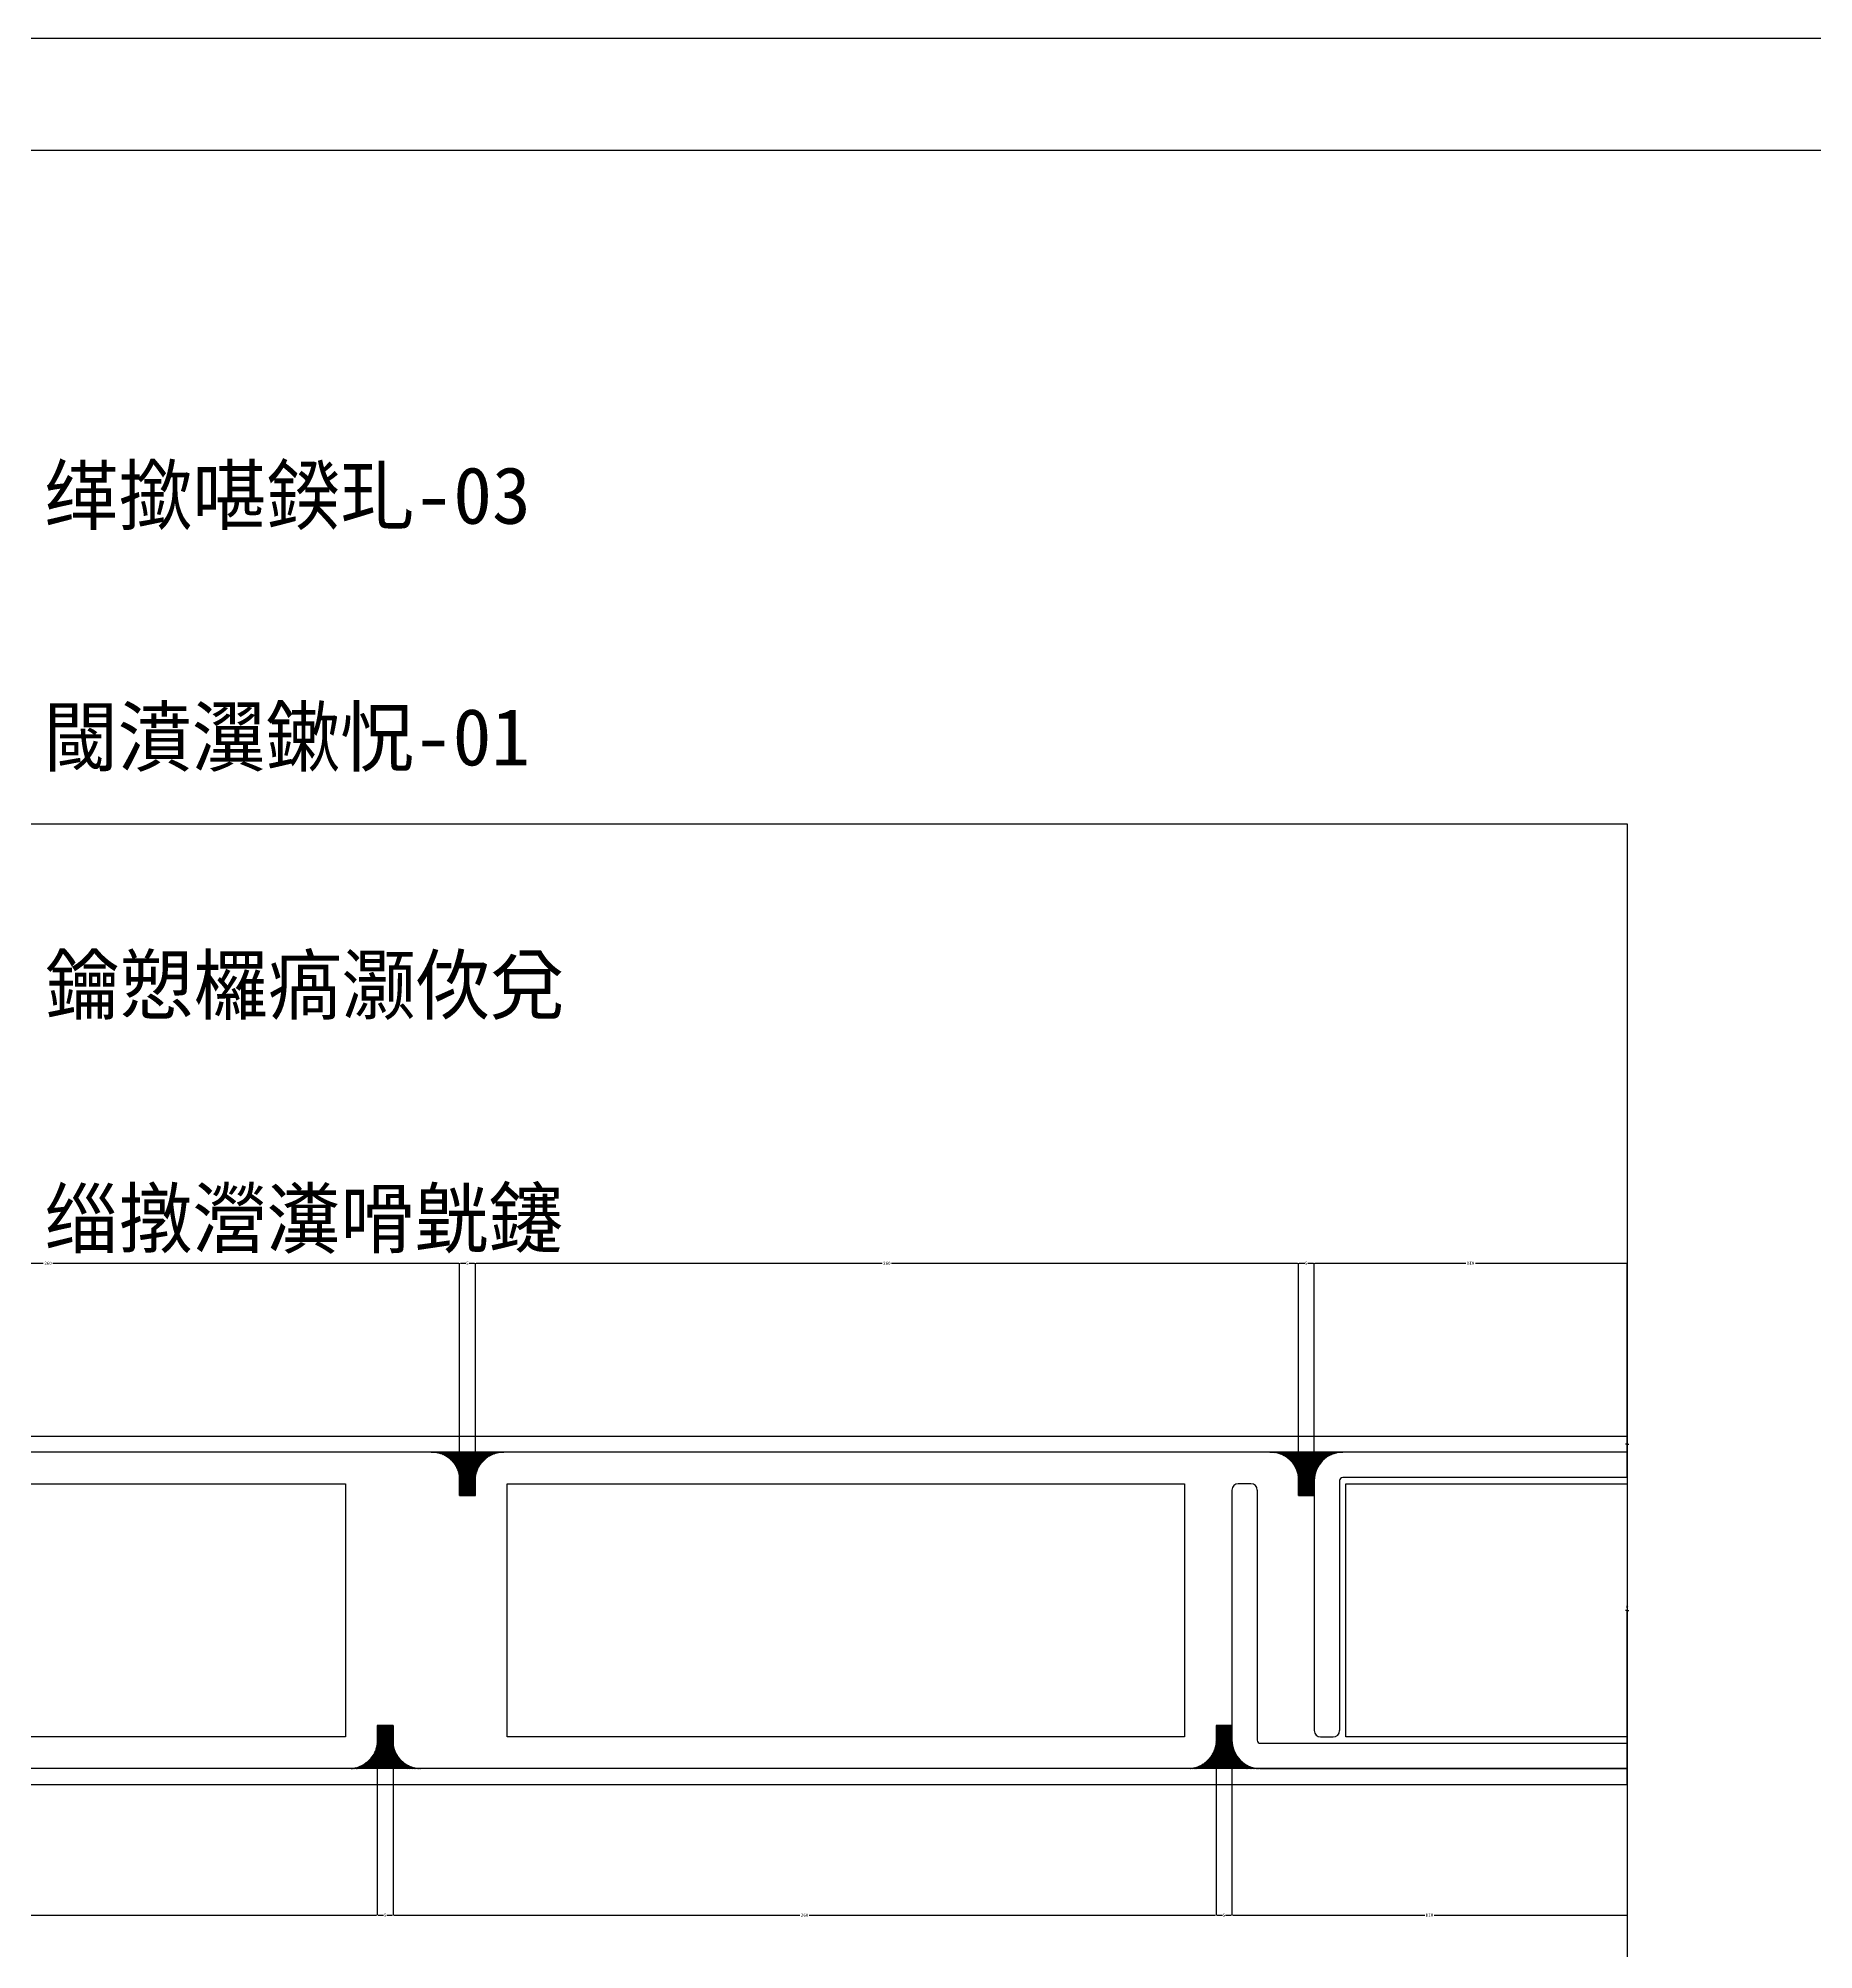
# Model space of a CAD drawing. Header units: metres. Extents: x -1248372 to 1254666, y -4709 to 22932.
# Drawn here: x 1251270 to 1251831, y 17407 to 18011 of the extents above; entities that cross this region are included whole.
import ezdxf

# ---------------------------------------------------------------- set-up
doc = ezdxf.new("R2010")
doc.units = ezdxf.units.M
doc.layers.add('FRAME', color=1, linetype='Continuous')
doc.layers.add('u鐜荤拑', color=113, linetype='Continuous')
doc.dimstyles.get("Standard").update_dxf_attribs({"dimtxt": 2.5, "dimasz": 2.5, "dimexe": 1.25, "dimexo": 0.625, "dimtad": 1, "dimcen": 2.5, "dimazin": 3, "dimtfac": 1, "dimtmove": 0, "dimatfit": 3})

# ---------------------------------------------------------------- blocks, each defined once
blk = doc.blocks.new('_CLOSEDFILLED')
at = {"color": 0, "linetype": 'BYBLOCK'}
blk.add_solid([(-1, 0.2), (0, 0), (-1, -0.2)], dxfattribs=at)
blk = doc.blocks.new('*D24')
for p, q in [((1251772.05, 17569.26), (1251772.05, 17514.26)), ((1251771.8, 17514.26), (1251771.55, 17514.26)), ((1251772.05, 17459.26), (1251772.05, 17514.26)), ((1251772.05, 17514.26), (1251772.05, 17514.26)), ((1251772.3, 17514.26), (1251772.55, 17514.26))]:
    blk.add_line(p, q)
at = {"layer": 'Defpoints'}
for p in [(1251772.05, 17569.26), (1251772.05, 17514.26), (1251772.05, 17459.26)]:
    blk.add_point(p, dxfattribs=at)
at = {"layer": 'u鐜荤拑', "xscale": 0.25, "yscale": 0.25}
blk.add_blockref('_CLOSEDFILLED', (1251772.05, 17514.26), dxfattribs=at)
at = {"layer": 'u鐜荤拑', "xscale": 0.25, "yscale": 0.25, "rotation": 180}
blk.add_blockref('_CLOSEDFILLED', (1251772.05, 17514.26), dxfattribs=at)
at = {"layer": 'u鐜荤拑', "insert": (1251772.05, 17515.385), "char_height": 1, "attachment_point": 5}
blk.add_mtext('0', dxfattribs=at)
blk = doc.blocks.new('*D89')
for p, q in [((1251117.16, 17477.91), (1251117.16, 17417.95)), ((1251377.16, 17477.91), (1251377.16, 17417.95)), ((1251117.41, 17417.95), (1251245.66, 17417.95)), ((1251248.66, 17417.95), (1251376.91, 17417.95))]:
    blk.add_line(p, q)
at = {"layer": 'Defpoints'}
for p in [(1251117.16, 17477.91), (1251377.16, 17477.91), (1251117.16, 17417.95)]:
    blk.add_point(p, dxfattribs=at)
at = {"layer": 'u鐜荤拑', "xscale": 0.25, "yscale": 0.25, "rotation": 180}
blk.add_blockref('_CLOSEDFILLED', (1251117.16, 17417.95), dxfattribs=at)
at = {"layer": 'u鐜荤拑', "xscale": 0.25, "yscale": 0.25}
blk.add_blockref('_CLOSEDFILLED', (1251377.16, 17417.95), dxfattribs=at)
at = {"layer": 'u鐜荤拑', "insert": (1251247.16, 17417.95), "char_height": 1, "attachment_point": 5}
blk.add_mtext('260', dxfattribs=at)
blk = doc.blocks.new('*D90')
for p, q in [((1251377.16, 17477.91), (1251377.16, 17417.95)), ((1251382.16, 17477.91), (1251382.16, 17417.95)), ((1251377.41, 17417.95), (1251379.16, 17417.95)), ((1251380.16, 17417.95), (1251381.91, 17417.95))]:
    blk.add_line(p, q)
at = {"layer": 'Defpoints'}
for p in [(1251377.16, 17477.91), (1251382.16, 17477.91), (1251377.16, 17417.95)]:
    blk.add_point(p, dxfattribs=at)
at = {"layer": 'u鐜荤拑', "xscale": 0.25, "yscale": 0.25, "rotation": 180}
blk.add_blockref('_CLOSEDFILLED', (1251377.16, 17417.95), dxfattribs=at)
at = {"layer": 'u鐜荤拑', "xscale": 0.25, "yscale": 0.25}
blk.add_blockref('_CLOSEDFILLED', (1251382.16, 17417.95), dxfattribs=at)
at = {"layer": 'u鐜荤拑', "insert": (1251379.66, 17417.95), "char_height": 1, "attachment_point": 5}
blk.add_mtext('5', dxfattribs=at)
blk = doc.blocks.new('*D91')
for p, q in [((1251382.16, 17477.91), (1251382.16, 17417.95)), ((1251642.16, 17477.91), (1251642.16, 17417.95)), ((1251382.41, 17417.95), (1251510.66, 17417.95)), ((1251513.66, 17417.95), (1251641.91, 17417.95))]:
    blk.add_line(p, q)
at = {"layer": 'Defpoints'}
for p in [(1251382.16, 17477.91), (1251642.16, 17477.91), (1251382.16, 17417.95)]:
    blk.add_point(p, dxfattribs=at)
at = {"layer": 'u鐜荤拑', "xscale": 0.25, "yscale": 0.25, "rotation": 180}
blk.add_blockref('_CLOSEDFILLED', (1251382.16, 17417.95), dxfattribs=at)
at = {"layer": 'u鐜荤拑', "xscale": 0.25, "yscale": 0.25}
blk.add_blockref('_CLOSEDFILLED', (1251642.16, 17417.95), dxfattribs=at)
at = {"layer": 'u鐜荤拑', "insert": (1251512.16, 17417.95), "char_height": 1, "attachment_point": 5}
blk.add_mtext('260', dxfattribs=at)
blk = doc.blocks.new('*D92')
for p, q in [((1251642.16, 17477.91), (1251642.16, 17417.95)), ((1251647.16, 17477.91), (1251647.16, 17417.95)), ((1251642.41, 17417.95), (1251644.16, 17417.95)), ((1251645.16, 17417.95), (1251646.91, 17417.95))]:
    blk.add_line(p, q)
at = {"layer": 'Defpoints'}
for p in [(1251642.16, 17477.91), (1251647.16, 17477.91), (1251642.16, 17417.95)]:
    blk.add_point(p, dxfattribs=at)
at = {"layer": 'u鐜荤拑', "xscale": 0.25, "yscale": 0.25, "rotation": 180}
blk.add_blockref('_CLOSEDFILLED', (1251642.16, 17417.95), dxfattribs=at)
at = {"layer": 'u鐜荤拑', "xscale": 0.25, "yscale": 0.25}
blk.add_blockref('_CLOSEDFILLED', (1251647.16, 17417.95), dxfattribs=at)
at = {"layer": 'u鐜荤拑', "insert": (1251644.66, 17417.95), "char_height": 1, "attachment_point": 5}
blk.add_mtext('5', dxfattribs=at)
blk = doc.blocks.new('*D93')
for p, q in [((1251647.16, 17477.91), (1251647.16, 17417.95)), ((1251772.05, 17474.27), (1251772.05, 17417.95)), ((1251647.41, 17417.95), (1251708.105, 17417.95)), ((1251711.105, 17417.95), (1251771.8, 17417.95))]:
    blk.add_line(p, q)
at = {"layer": 'Defpoints'}
for p in [(1251647.16, 17477.91), (1251772.05, 17474.27), (1251647.16, 17417.95)]:
    blk.add_point(p, dxfattribs=at)
at = {"layer": 'u鐜荤拑', "xscale": 0.25, "yscale": 0.25, "rotation": 180}
blk.add_blockref('_CLOSEDFILLED', (1251647.16, 17417.95), dxfattribs=at)
at = {"layer": 'u鐜荤拑', "xscale": 0.25, "yscale": 0.25}
blk.add_blockref('_CLOSEDFILLED', (1251772.05, 17417.95), dxfattribs=at)
at = {"layer": 'u鐜荤拑', "insert": (1251709.605, 17417.95), "char_height": 1, "attachment_point": 5}
blk.add_mtext('DIM', dxfattribs=at)
blk = doc.blocks.new('*D97')
for p, q in [((1251143.16, 17550.6), (1251143.16, 17623.94)), ((1251143.41, 17623.94), (1251271.66, 17623.94)), ((1251274.66, 17623.94), (1251402.91, 17623.94)), ((1251403.16, 17550.6), (1251403.16, 17623.94))]:
    blk.add_line(p, q)
at = {"layer": 'Defpoints'}
for p in [(1251143.16, 17623.94), (1251143.16, 17550.6), (1251403.16, 17550.6)]:
    blk.add_point(p, dxfattribs=at)
at = {"layer": 'u鐜荤拑', "xscale": 0.25, "yscale": 0.25, "rotation": 180}
blk.add_blockref('_CLOSEDFILLED', (1251143.16, 17623.94), dxfattribs=at)
at = {"layer": 'u鐜荤拑', "xscale": 0.25, "yscale": 0.25}
blk.add_blockref('_CLOSEDFILLED', (1251403.16, 17623.94), dxfattribs=at)
at = {"layer": 'u鐜荤拑', "insert": (1251273.16, 17623.94), "char_height": 1, "attachment_point": 5}
blk.add_mtext('260', dxfattribs=at)
blk = doc.blocks.new('*D98')
for p, q in [((1251403.16, 17550.6), (1251403.16, 17623.94)), ((1251403.41, 17623.94), (1251405.16, 17623.94)), ((1251406.16, 17623.94), (1251407.91, 17623.94)), ((1251408.16, 17550.6), (1251408.16, 17623.94))]:
    blk.add_line(p, q)
at = {"layer": 'Defpoints'}
for p in [(1251403.16, 17623.94), (1251403.16, 17550.6), (1251408.16, 17550.6)]:
    blk.add_point(p, dxfattribs=at)
at = {"layer": 'u鐜荤拑', "xscale": 0.25, "yscale": 0.25, "rotation": 180}
blk.add_blockref('_CLOSEDFILLED', (1251403.16, 17623.94), dxfattribs=at)
at = {"layer": 'u鐜荤拑', "xscale": 0.25, "yscale": 0.25}
blk.add_blockref('_CLOSEDFILLED', (1251408.16, 17623.94), dxfattribs=at)
at = {"layer": 'u鐜荤拑', "insert": (1251405.66, 17623.94), "char_height": 1, "attachment_point": 5}
blk.add_mtext('5', dxfattribs=at)
blk = doc.blocks.new('*D99')
for p, q in [((1251408.16, 17550.6), (1251408.16, 17623.94)), ((1251408.41, 17623.94), (1251536.66, 17623.94)), ((1251539.66, 17623.94), (1251667.91, 17623.94)), ((1251668.16, 17550.6), (1251668.16, 17623.94))]:
    blk.add_line(p, q)
at = {"layer": 'Defpoints'}
for p in [(1251408.16, 17623.94), (1251408.16, 17550.6), (1251668.16, 17550.6)]:
    blk.add_point(p, dxfattribs=at)
at = {"layer": 'u鐜荤拑', "xscale": 0.25, "yscale": 0.25, "rotation": 180}
blk.add_blockref('_CLOSEDFILLED', (1251408.16, 17623.94), dxfattribs=at)
at = {"layer": 'u鐜荤拑', "xscale": 0.25, "yscale": 0.25}
blk.add_blockref('_CLOSEDFILLED', (1251668.16, 17623.94), dxfattribs=at)
at = {"layer": 'u鐜荤拑', "insert": (1251538.16, 17623.94), "char_height": 1, "attachment_point": 5}
blk.add_mtext('260', dxfattribs=at)
blk = doc.blocks.new('*D100')
for p, q in [((1251668.16, 17550.6), (1251668.16, 17623.94)), ((1251668.41, 17623.94), (1251670.16, 17623.94)), ((1251671.16, 17623.94), (1251672.91, 17623.94)), ((1251673.16, 17550.6), (1251673.16, 17623.94))]:
    blk.add_line(p, q)
at = {"layer": 'Defpoints'}
for p in [(1251668.16, 17623.94), (1251668.16, 17550.6), (1251673.16, 17550.6)]:
    blk.add_point(p, dxfattribs=at)
at = {"layer": 'u鐜荤拑', "xscale": 0.25, "yscale": 0.25, "rotation": 180}
blk.add_blockref('_CLOSEDFILLED', (1251668.16, 17623.94), dxfattribs=at)
at = {"layer": 'u鐜荤拑', "xscale": 0.25, "yscale": 0.25}
blk.add_blockref('_CLOSEDFILLED', (1251673.16, 17623.94), dxfattribs=at)
at = {"layer": 'u鐜荤拑', "insert": (1251670.66, 17623.94), "char_height": 1, "attachment_point": 5}
blk.add_mtext('5', dxfattribs=at)
blk = doc.blocks.new('*D101')
for p, q in [((1251673.16, 17550.6), (1251673.16, 17623.94)), ((1251673.41, 17623.94), (1251721.105, 17623.94)), ((1251724.105, 17623.94), (1251771.8, 17623.94)), ((1251772.05, 17556.26), (1251772.05, 17623.94))]:
    blk.add_line(p, q)
at = {"layer": 'Defpoints'}
for p in [(1251673.16, 17623.94), (1251772.05, 17556.26), (1251673.16, 17550.6)]:
    blk.add_point(p, dxfattribs=at)
at = {"layer": 'u鐜荤拑', "xscale": 0.25, "yscale": 0.25, "rotation": 180}
blk.add_blockref('_CLOSEDFILLED', (1251673.16, 17623.94), dxfattribs=at)
at = {"layer": 'u鐜荤拑', "xscale": 0.25, "yscale": 0.25}
blk.add_blockref('_CLOSEDFILLED', (1251772.05, 17623.94), dxfattribs=at)
at = {"layer": 'u鐜荤拑', "insert": (1251722.605, 17623.94), "char_height": 1, "attachment_point": 5}
blk.add_mtext('DIM', dxfattribs=at)
blk = doc.blocks.new('*D102')
for p, q in [((1251771.8, 17566.76), (1251771.55, 17566.76)), ((1251772.05, 17569.26), (1251772.05, 17566.76)), ((1251772.05, 17564.26), (1251772.05, 17566.76)), ((1251772.05, 17566.76), (1251772.05, 17566.76)), ((1251772.3, 17566.76), (1251772.55, 17566.76))]:
    blk.add_line(p, q)
at = {"layer": 'Defpoints'}
for p in [(1251772.05, 17569.26), (1251772.05, 17566.76), (1251772.05, 17564.26)]:
    blk.add_point(p, dxfattribs=at)
at = {"layer": 'u鐜荤拑', "xscale": 0.25, "yscale": 0.25}
blk.add_blockref('_CLOSEDFILLED', (1251772.05, 17566.76), dxfattribs=at)
at = {"layer": 'u鐜荤拑', "xscale": 0.25, "yscale": 0.25, "rotation": 180}
blk.add_blockref('_CLOSEDFILLED', (1251772.05, 17566.76), dxfattribs=at)
at = {"layer": 'u鐜荤拑', "insert": (1251772.05, 17567.885), "char_height": 1, "attachment_point": 5}
blk.add_mtext('0', dxfattribs=at)
blk = doc.blocks.new('*D103')
for p, q in [((1251772.05, 17564.26), (1251772.05, 17514.26)), ((1251771.8, 17514.26), (1251771.55, 17514.26)), ((1251772.05, 17464.26), (1251772.05, 17514.26)), ((1251772.05, 17514.26), (1251772.05, 17514.26)), ((1251772.3, 17514.26), (1251772.55, 17514.26))]:
    blk.add_line(p, q)
at = {"layer": 'Defpoints'}
for p in [(1251772.05, 17564.26), (1251772.05, 17514.26), (1251772.05, 17464.26)]:
    blk.add_point(p, dxfattribs=at)
at = {"layer": 'u鐜荤拑', "xscale": 0.25, "yscale": 0.25}
blk.add_blockref('_CLOSEDFILLED', (1251772.05, 17514.26), dxfattribs=at)
at = {"layer": 'u鐜荤拑', "xscale": 0.25, "yscale": 0.25, "rotation": 180}
blk.add_blockref('_CLOSEDFILLED', (1251772.05, 17514.26), dxfattribs=at)
at = {"layer": 'u鐜荤拑', "insert": (1251772.05, 17515.385), "char_height": 1, "attachment_point": 5}
blk.add_mtext('0', dxfattribs=at)

msp = doc.modelspace()

# ---------------------------------------------------------------- hatches: boundary and pattern name
at = {"layer": 'u鐜荤拑'}
h = msp.add_hatch(dxfattribs=at)
h.set_pattern_fill('SOLID')
h.paths.add_polyline_path([(1251417.16, 17564.26), (1251394.16, 17564.26, -0.41), (1251403.16, 17555.26), (1251403.16, 17550.6), (1251408.16, 17550.6), (1251408.16, 17555.26, -0.41)])
h = msp.add_hatch(dxfattribs=at)
h.set_pattern_fill('SOLID')
h.paths.add_polyline_path([(1251682.16, 17564.26), (1251659.16, 17564.26, -0.41), (1251668.16, 17555.26), (1251668.16, 17550.6), (1251673.16, 17550.6), (1251673.16, 17555.26, -0.41)])
h = msp.add_hatch(dxfattribs=at)
h.set_pattern_fill('SOLID')
h.paths.add_polyline_path([(1251368.16, 17464.26), (1251391.16, 17464.26, -0.41), (1251382.16, 17473.26), (1251382.16, 17477.91), (1251377.16, 17477.91), (1251377.16, 17473.26, -0.41)])
h = msp.add_hatch(dxfattribs=at)
h.set_pattern_fill('SOLID')
h.paths.add_polyline_path([(1251633.16, 17464.26), (1251656.16, 17464.26, -0.41), (1251647.16, 17473.26), (1251647.16, 17477.91), (1251642.16, 17477.91), (1251642.16, 17473.26, -0.41)])

# ---------------------------------------------------------------- linework, layer by layer
msp.add_lwpolyline([(1250502.96, 17975.65), (1253343.06, 17975.65), (1253343.06, 15946.36), (1250502.96, 15946.36)], close=True)
at = {"layer": 'FRAME'}
msp.add_lwpolyline([(1250408.42, 18011.01), (1253378.41, 18011.01), (1253378.41, 15911.01), (1250408.42, 15911.01)], close=True, dxfattribs=at)
at = {"layer": 'u鐜荤拑'}
for p, q in [((1251772.05, 17564.26), (1251682.16, 17564.26)), ((1251647.16, 17552.26), (1251647.16, 17473.26)), ((1251653.16, 17554.26), (1251649.16, 17554.26)), ((1251655.16, 17552.26), (1251655.16, 17473.26)), ((1251673.16, 17555.26), (1251673.16, 17476.26)), ((1251681.16, 17555.26), (1251681.16, 17476.26)), ((1251772.05, 17556.26), (1251682.16, 17556.26)), ((1251675.16, 17474.26), (1251679.16, 17474.26)), ((1251656.16, 17472.26), (1251772.05, 17472.26)), ((1251656.16, 17464.26), (1251772.05, 17464.26)), ((1250834.44, 17459.26), (1251772.05, 17459.26))]:
    msp.add_line(p, q, dxfattribs=at)
for points in [[(1250617.68, 17762.74), (1251772.05, 17762.74), (1251772.05, 17210.94), (1250617.68, 17210.94)], [(1251153.16, 17554.27), (1251367.16, 17554.27), (1251367.16, 17474.27), (1251153.16, 17474.27)], [(1251418.16, 17554.27), (1251632.16, 17554.27), (1251632.16, 17474.27), (1251418.16, 17474.27)]]:
    msp.add_lwpolyline(points, close=True, dxfattribs=at)
for points in [[(1251772.05, 17564.26), (1250890.44, 17564.26), (1250890.44, 17569.26), (1251772.05, 17569.26)], [(1251394.16, 17564.26), (1251417.16, 17564.26)], [(1251659.16, 17564.26), (1251682.16, 17564.26)], [(1251772.05, 17474.27), (1251683.16, 17474.27), (1251683.16, 17554.27), (1251772.05, 17554.27)], [(1251403.16, 17550.6), (1251408.16, 17550.6)], [(1251668.16, 17550.6), (1251673.16, 17550.6)], [(1251382.16, 17477.91), (1251377.16, 17477.91)], [(1251647.16, 17477.91), (1251642.16, 17477.91)], [(1251772.05, 17464.26), (1250890.44, 17464.26), (1250890.44, 17459.26), (1251772.05, 17459.26)], [(1251391.16, 17464.26), (1251368.16, 17464.26)], [(1251656.16, 17464.26), (1251633.16, 17464.26)]]:
    msp.add_lwpolyline(points, dxfattribs=at)
for centre, radius, start, end in [((1251682.16, 17555.26), 9, 90, 180), ((1251649.16, 17552.26), 2, 90, 180), ((1251653.16, 17552.26), 2, 0, 90), ((1251682.16, 17555.26), 1, 90, 180), ((1251675.16, 17476.26), 2, 180, 270), ((1251679.16, 17476.26), 2, 270, 0), ((1251656.16, 17473.26), 9, 180, 270), ((1251656.16, 17473.26), 1, 180, 270)]:
    msp.add_arc(centre, radius, start, end, dxfattribs=at)

# ---------------------------------------------------------------- texts
at = {"layer": 'u鐜荤拑', "char_height": 18, "attachment_point": 1}
for s, insert in [('缂撳啿鍨玌-03', (1251271.93, 17875.59)), ('閾濆瀷鏉怳-01', (1251271.74, 17799.24)), ('鑰愬欏瘑灏佽兌', (1251272.36, 17720.87)), ('缁撴瀯瀵嗗皝鑳', (1251271.95, 17647.11))]:
    msp.add_mtext(s, dxfattribs=dict(at, insert=insert))

# ---------------------------------------------------------------- dimensions: what is measured, and where the dimension line sits
at = {"layer": 'u鐜荤拑'}
for base, p1, p2, picture, middle in [((1251143.16, 17623.94), (1251143.16, 17550.6), (1251403.16, 17550.6), '*D97', (1251273.16, 17623.94)), ((1251403.16, 17623.94), (1251403.16, 17550.6), (1251408.16, 17550.6), '*D98', (1251405.66, 17623.94)), ((1251408.16, 17623.94), (1251408.16, 17550.6), (1251668.16, 17550.6), '*D99', (1251538.16, 17623.94)), ((1251668.16, 17623.94), (1251668.16, 17550.6), (1251673.16, 17550.6), '*D100', (1251670.66, 17623.94)), ((1251772.05, 17514.26), (1251772.05, 17569.26), (1251772.05, 17459.26), '*D24', (1251772.05, 17515.385)), ((1251772.05, 17566.76), (1251772.05, 17569.26), (1251772.05, 17564.26), '*D102', (1251772.05, 17567.885)), ((1251772.05, 17514.26), (1251772.05, 17564.26), (1251772.05, 17464.26), '*D103', (1251772.05, 17515.385)), ((1251117.16, 17417.95), (1251117.16, 17477.91), (1251377.16, 17477.91), '*D89', (1251247.16, 17417.95)), ((1251377.16, 17417.95), (1251377.16, 17477.91), (1251382.16, 17477.91), '*D90', (1251379.66, 17417.95)), ((1251382.16, 17417.95), (1251382.16, 17477.91), (1251642.16, 17477.91), '*D91', (1251512.16, 17417.95)), ((1251642.16, 17417.95), (1251642.16, 17477.91), (1251647.16, 17477.91), '*D92', (1251644.66, 17417.95))]:
    dim = msp.add_linear_dim(base=base, p1=p1, p2=p2, dimstyle='Standard', dxfattribs=at)
    dim.commit()
    dim.dimension.update_dxf_attribs({"geometry": picture, "text_midpoint": middle})
for base, p1, p2, picture, middle in [((1251673.16, 17623.94), (1251673.16, 17550.6), (1251772.05, 17556.26), '*D101', (1251722.605, 17623.94)), ((1251647.16, 17417.95), (1251647.16, 17477.91), (1251772.05, 17474.27), '*D93', (1251709.605, 17417.95))]:
    dim = msp.add_linear_dim(base=base, p1=p1, p2=p2, text='DIM', dimstyle='Standard', dxfattribs=at)
    dim.commit()
    dim.dimension.update_dxf_attribs({"geometry": picture, "text_midpoint": middle})

doc.saveas('drawing.dxf')
